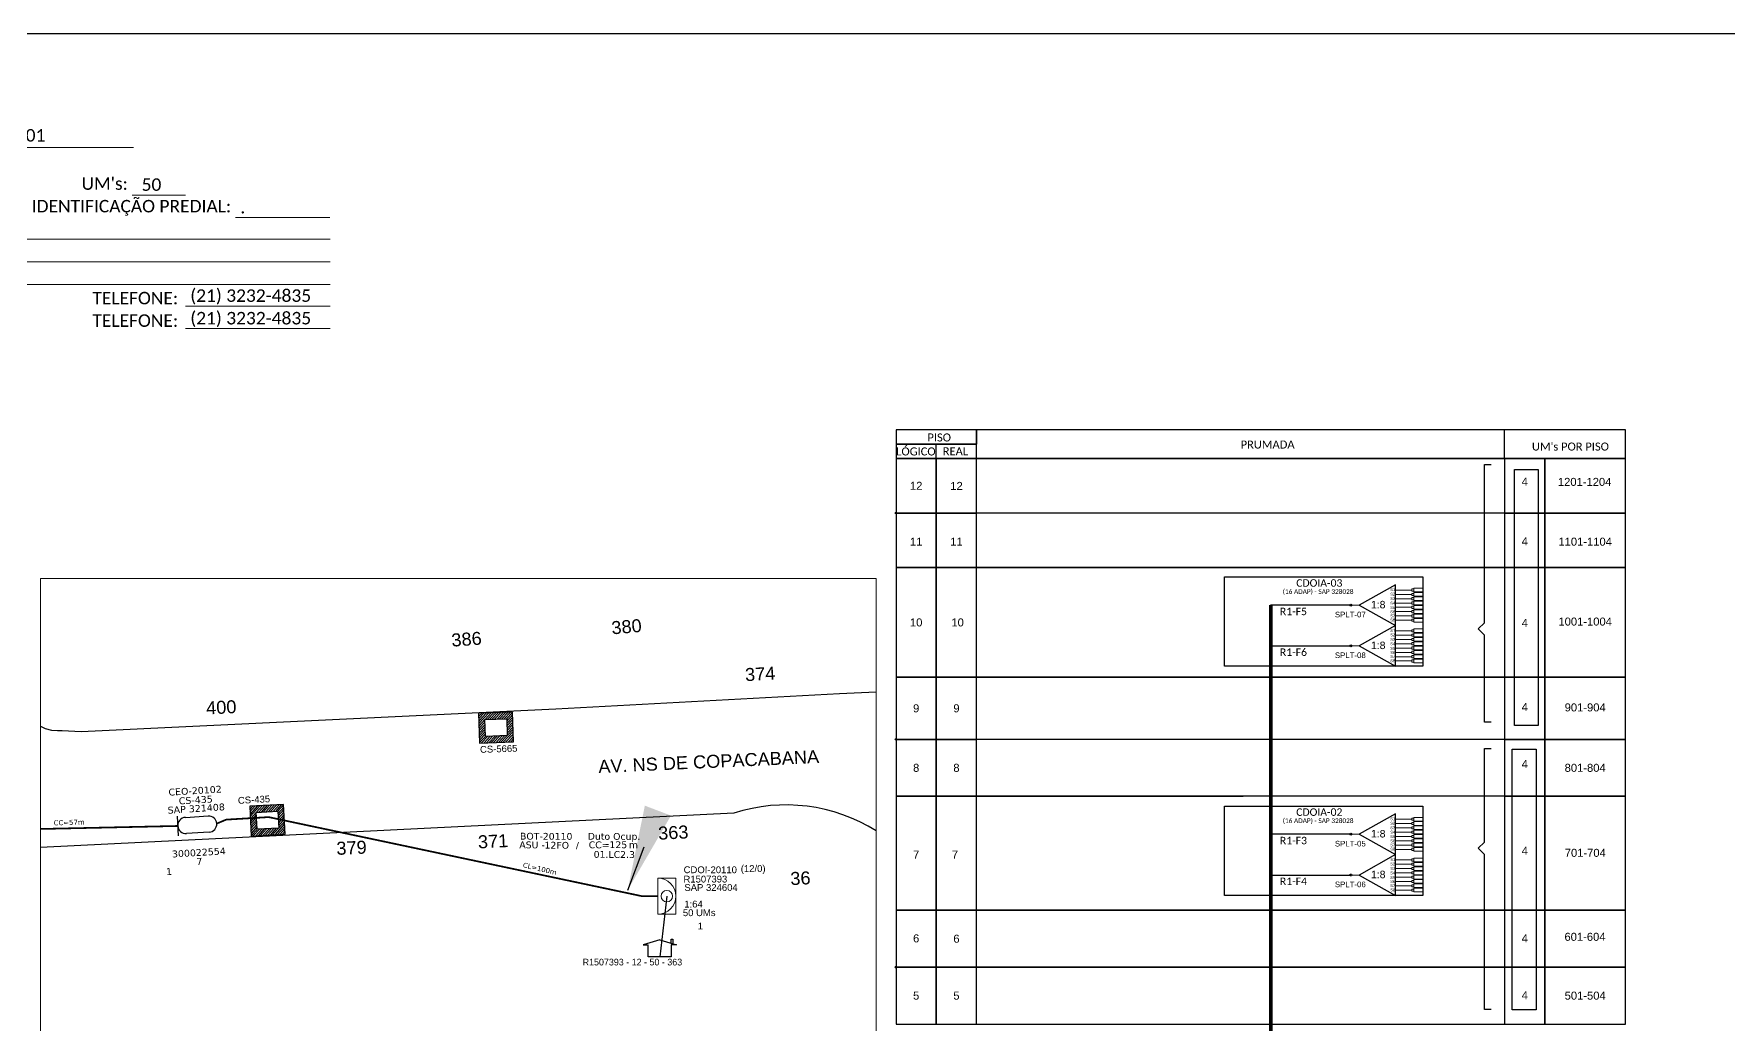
# Model space of a CAD drawing. Header units: metres. Extents: x 654 to 1849, y 200 to 807.
# Drawn here: x 951.8 to 1450.4, y 515.4 to 806.9 of the extents above; entities that cross this region are included whole.
import ezdxf
from ezdxf.enums import TextEntityAlignment as Align

# ---------------------------------------------------------------- set-up
doc = ezdxf.new("R2010")
doc.units = ezdxf.units.M
doc.header["$LTSCALE"] = 0.001
doc.header["$PDMODE"] = 33
doc.header["$PDSIZE"] = 0.5
for name, color, linetype in [('10.1-Caixas Subterrâneas', 5, 'Continuous'), ('20.4-CEOS', 1, 'Continuous'), ('20.5-CABO AÉREO', 1, 'Continuous'), ('20.5-CEO', 1, 'Continuous'), ('CAP a instalar', 1, 'FENCELINE1'), ('DROP DE CLIENTE', 140, 'Continuous'), ('label_cabos', 7, 'Continuous'), ('MUB', 252, 'Continuous'), ('surveys', 7, 'Continuous'), ('surveys legendas', 7, 'Continuous')]:
    doc.layers.add(name, color=color, linetype=linetype)
doc.layers.add("20.0-LEGENDA DOS CDO'S", color=1, linetype='Continuous', lineweight=0)
doc.layers.add('20.1-CDO_INTERIOR', color=1, linetype='Continuous', lineweight=0)
doc.layers.add('Comprimeto de lance', color=7, linetype='Continuous', true_color=0xf7f7f7)
doc.styles.add('ARIAL', font='arial.ttf')
doc.styles.add('DIGICADE', font='arial.ttf')
doc.styles.add('siredit', font='verdana.ttf')
doc.styles.add('WMF-Calibri0', font='calibri.ttf')
doc.styles.add('WMF-Calibri1', font='calibrib.ttf')
doc.linetypes.add('FENCELINE1', pattern='A,0.25,-0.1,[133,ltypeshp.shx,S=0.1,R=0,X=-0.1,Y=0],-0.1,1', length=1.45)
doc.dimstyles.new('CC', dxfattribs={"dimtxt": 0.8, "dimasz": 2, "dimexe": 0.18, "dimexo": 0.0625, "dimgap": 0.09, "dimtad": 0, "dimdec": 0, "dimrnd": 1, "dimzin": 0, "dimdsep": 46, "dimtxsty": 'siredit', "dimblk": 'NONE', "dimcen": 0, "dimse1": 1, "dimse2": 1, "dimsd1": 1, "dimsd2": 1, "dimclrt": 7, "dimadec": 0, "dimazin": 0, "dimtfac": 1, "dimtdec": 0, "dimtofl": 0, "dimtmove": 0, "dimatfit": 3, "dimfxl": 1, "dimtfill": 1, "dimtolj": 1, "dimtzin": 0, "dimarcsym": 0})

# ---------------------------------------------------------------- blocks, each defined once
blk = doc.blocks.new('SURVEY_SURVEY')
for p, q in [((0.0000169, 0.0000264), (0.0000195, 0.0000264)), ((0.0000169, 0.0000205), (0.0000169, 0.0000264)), ((0.0000195, 0.0000264), (0.0000195, 0.0000198)), ((0, 0.0000254), (-0.0000251, 0.000018)), ((-0.0000251, 0.000018), (-0.0000173, 0.000018)), ((-0.0000172, 0), (-0.0000172, 0.0000179)), ((0.0000172, 0), (-0.0000172, 0)), ((0, 0.0000254), (0.0000251, 0.000018)), ((0.0000251, 0.000018), (0.0000172, 0.000018)), ((0.0000172, 0.000018), (0.0000172, 0))]:
    blk.add_line(p, q)
blk = doc.blocks.new('_None')
blk = doc.blocks.new('Inst CB DT OCUP CFOA-SM-ASU-120-S-12')
at = {"layer": 'label_cabos', "color": 0, "style": 'siredit'}
for tag, flags, p in [('ID_ATIVIDADE', 3, (1.31, 2.67)), ('FATOR', 1, (11.56, 2.55))]:
    blk.add_attdef(tag, text='', height=1, rotation=359.69, dxfattribs=dict(at, flags=flags)).set_placement(p, align=Align.MIDDLE_CENTER)
for tag, p in [('TIPO_CABO', (1.26, 0)), ('DESTINO_CABO', (3.13, 1.26)), ('CABO', (4.69, -0.05)), ('/', (7.71, -0.05)), ('LANCE', (10.91, 0)), ('TIPO_CABO', (13.11, 1.24)), ('UND', (15.96, 0)), ('FID', (13.15, -1.41))]:
    blk.add_attdef(tag, text='', height=1, rotation=359.69, dxfattribs=at).set_placement(p, align=Align.MIDDLE_CENTER)
blk.add_attdef('QTDE', (12.43, -0.47), '', height=1, rotation=359.69, dxfattribs=at)
blk = doc.blocks.new('*X130')
at = {"color": 0, "linetype": 'Continuous'}
for p, q in [((-1.25, 0.34099), (-0.49099, 1.1)), ((-1.25, 0.517767), (-0.667767, 1.1)), ((-1.25, 0.694544), (-0.844544, 1.1)), ((-1.25, 0.87132), (-1.02132, 1.1)), ((-1.25, 1.048097), (-1.198097, 1.1)), ((-1.25, 0.164214), (-0.8035, 0.610714)), ((-1.25, -0.012563), (-0.8035, 0.433937)), ((-1.25, -0.18934), (-0.8035, 0.25716)), ((-1.25, -0.366117), (-0.8035, 0.080383)), ((-0.789214, 0.625), (-0.314214, 1.1)), ((-0.612437, 0.625), (-0.137437, 1.1)), ((-0.43566, 0.625), (0.03934, 1.1)), ((-0.258883, 0.625), (0.216117, 1.1)), ((-0.082107, 0.625), (0.392893, 1.1)), ((0.09467, 0.625), (0.56967, 1.1)), ((0.271447, 0.625), (0.746447, 1.1)), ((0.448223, 0.625), (0.923223, 1.1)), ((0.625, 0.625), (1.1, 1.1)), ((0.801777, 0.625), (1.25, 1.073223)), ((0.8035, 0.449947), (1.25, 0.896447)), ((0.8035, 0.27317), (1.25, 0.71967)), ((0.8035, 0.096393), (1.25, 0.542893)), ((0.8035, -0.080383), (1.25, 0.366117)), ((0.8035, -0.25716), (1.25, 0.18934)), ((0.8035, -0.433937), (1.25, 0.012563)), ((-1.25, -0.542893), (-0.8035, -0.096393)), ((-1.25, -0.71967), (-0.8035, -0.27317)), ((-1.25, -0.896447), (-0.8035, -0.449947)), ((-1.25, -1.073223), (-0.801777, -0.625)), ((-1.1, -1.1), (-0.625, -0.625)), ((-0.923223, -1.1), (-0.448223, -0.625)), ((-0.746447, -1.1), (-0.271447, -0.625)), ((-0.56967, -1.1), (-0.09467, -0.625)), ((-0.392893, -1.1), (0.082107, -0.625)), ((-0.216117, -1.1), (0.258883, -0.625)), ((-0.03934, -1.1), (0.43566, -0.625)), ((0.137437, -1.1), (0.612437, -0.625)), ((0.314214, -1.1), (0.789214, -0.625)), ((0.49099, -1.1), (1.25, -0.34099)), ((0.667767, -1.1), (1.25, -0.517767)), ((0.8035, -0.610714), (1.25, -0.164214)), ((0.844544, -1.1), (1.25, -0.694544)), ((1.02132, -1.1), (1.25, -0.87132)), ((1.198097, -1.1), (1.25, -1.048097))]:
    blk.add_line(p, q, dxfattribs=at)
blk = doc.blocks.new('MANHOLE_MQ')
at = {"color": 0, "linetype": 'Continuous'}
for p, q in [((0.00000623, 0.00000569), (-0.00000627, 0.00000569)), ((-0.00000627, 0.00000569), (-0.00000627, -0.00000531)), ((-0.00000404, 0.00000331), (0.00000399, 0.00000331)), ((-0.00000404, -0.00000294), (-0.00000404, 0.00000331)), ((0.00000399, 0.00000331), (0.00000399, -0.00000294)), ((0.00000623, -0.00000531), (0.00000623, 0.00000569)), ((-0.00000627, -0.00000531), (0.00000623, -0.00000531)), ((0.00000399, -0.00000294), (-0.00000404, -0.00000294)), ((0.00000399, -0.00000294), (0.00000399, -0.00000294))]:
    blk.add_line(p, q, dxfattribs=at)
at = {"color": 0, "linetype": 'Continuous', "xscale": 5e-06, "yscale": 5e-06, "zscale": 1e-05}
blk.add_blockref('*X130', (-0.00000002, 0.00000019), dxfattribs=at)
blk = doc.blocks.new('SPLT_1-8_SC-APC')
at = {"color": 1}
blk.add_lwpolyline([(-7.37, -2.1), (-17.04, -7.55), (-7.37, -13), (-7.37, -2.1)], dxfattribs=at)
at = {"color": 3, "lineweight": 0}
for points in [[(-2.99, -3.51), (-7.37, -3.51)], [(-2.41, -3.02), (-2.41, -4)], [(-2.41, -3.02), (0, -3.02)], [(-2.41, -4), (0, -4)], [(-2.41, -4.17), (-2.41, -5.16)], [(-2.41, -4.17), (0, -4.17)], [(-7.37, -4.66), (-2.99, -4.66)], [(-7.37, -5.82), (-2.99, -5.82)], [(-7.37, -6.97), (-2.99, -6.97)], [(-7.37, -8.12), (-2.99, -8.12)], [(-2.41, -5.16), (0, -5.16)], [(-2.41, -5.32), (-2.41, -6.31)], [(-2.41, -5.32), (0, -5.32)], [(-2.41, -6.31), (0, -6.31)], [(-2.41, -6.48), (-2.41, -7.46)], [(-2.41, -6.48), (0, -6.48)], [(-2.41, -7.46), (0, -7.46)], [(-2.41, -7.63), (-2.41, -8.62)], [(-2.41, -7.63), (0, -7.63)], [(-2.41, -8.62), (0, -8.62)], [(-2.41, -8.78), (-2.41, -9.77)], [(-2.41, -8.78), (0, -8.78)], [(-7.37, -9.28), (-2.99, -9.28)], [(-7.37, -10.43), (-2.99, -10.43)], [(-7.37, -11.58), (-2.99, -11.58)], [(-2.41, -9.77), (0, -9.77)], [(-2.41, -9.94), (-2.41, -10.92)], [(-2.41, -9.94), (0, -9.94)], [(-2.41, -10.92), (0, -10.92)], [(-2.41, -11.09), (-2.41, -12.08)], [(-2.41, -11.09), (0, -11.09)], [(-2.41, -12.08), (0, -12.08)]]:
    blk.add_lwpolyline(points, dxfattribs=at)
for points in [[(-2.99, -3.22), (-2.41, -3.22), (-2.41, -3.8), (-2.99, -3.8)], [(-2.99, -4.38), (-2.41, -4.38), (-2.41, -4.95), (-2.99, -4.95)], [(-2.99, -5.53), (-2.41, -5.53), (-2.41, -6.1), (-2.99, -6.1)], [(-2.99, -6.68), (-2.41, -6.68), (-2.41, -7.26), (-2.99, -7.26)], [(-2.99, -7.84), (-2.41, -7.84), (-2.41, -8.41), (-2.99, -8.41)], [(-2.99, -8.99), (-2.41, -8.99), (-2.41, -9.56), (-2.99, -9.56)], [(-2.99, -10.14), (-2.41, -10.14), (-2.41, -10.72), (-2.99, -10.72)], [(-2.99, -11.3), (-2.41, -11.3), (-2.41, -11.87), (-2.99, -11.87)]]:
    blk.add_lwpolyline(points, close=True, dxfattribs=at)
at = {"color": 1, "lineweight": 0}
blk.add_lwpolyline([(-17.04, -7.55), (-19.26, -7.55)], dxfattribs=at)
at = {"color": 1, "style": 'ARIAL'}
for s, height, p in [('S1', 0.75, (-8.74, -3.78)), ('S2', 0.75, (-8.74, -4.97)), ('1:8', 2, (-13.91, -8.4)), ('S3', 0.75, (-8.74, -6.18)), ('S4', 0.75, (-8.74, -7.36)), ('S5', 0.75, (-8.74, -8.57)), ('S6', 0.75, (-8.74, -9.69)), ('S7', 0.75, (-8.74, -10.78)), ('S8', 0.75, (-8.74, -11.9))]:
    blk.add_text(s, height=height, dxfattribs=at).set_placement(p)
blk = doc.blocks.new('OI')
h = blk.add_hatch(color=40)
edge = h.paths.add_edge_path()
edge.add_spline(control_points=[(4.35, -0.67), (3.92, -0.99), (3.26, -1.5), (2.81, -2.59), (2.9, -3.5), (3.06, -4.27), (3.31, -4.85), (3.37, -5.39), (3.4, -5.88), (3.2, -6.4), (2.54, -6.61), (1.65, -6.63), (0.55, -6.67), (-0.56, -6.42), (-1.61, -6.14), (-2.77, -5.61), (-3.92, -4.77), (-4.89, -3.7), (-5.34, -2.65), (-5.6, -1.94), (-5.85, -0.96), (-5.71, 0.47), (-5.1, 2.02), (-4.14, 3.02), (-3.3, 3.61), (-2.37, 4.16), (-1.36, 4.44), (-0.56, 4.7), (0.79, 4.85), (2.24, 4.97), (3.79, 4.57), (4.67, 4.21), (5.44, 3.65), (5.76, 2.99), (6.03, 2.21), (6.01, 1.46), (5.72, 0.64), (5.31, 0.08), (4.88, -0.38), (4.51, -0.55), (4.35, -0.67)], knot_values=[0, 0, 0, 0, 1.60434, 2.417191, 3.427595, 4.282808, 4.776746, 5.304182, 5.888771, 6.258406, 6.858137, 7.79129, 8.986195, 10.124242, 11.187857, 12.242908, 13.953784, 15.414161, 16.515391, 17.349188, 17.675853, 19.552021, 21.515531, 22.568638, 23.63245, 24.621084, 25.782718, 26.745347, 27.142653, 29.870543, 31.004649, 31.921532, 32.709589, 33.801391, 34.042471, 35.192333, 35.971461, 36.628871, 37.254359, 37.836911, 37.836911, 37.836911, 37.836911], degree=3, periodic=0)
h.paths.add_polyline_path([(1.13, -0.87, -1), (-0.04, -0.87, -1)], flags=16)
edge = h.paths.add_edge_path(flags=16)
edge.add_ellipse((0.56, -3.59), major_axis=(-0.02, 1.71), ratio=0.361305, start_angle=0, end_angle=360)
h.paths.add_polyline_path([(-0.36, -3.62, -1), (-3.8, -3.62, -1)], flags=16)
edge = h.paths.add_edge_path(flags=0)
edge.add_ellipse((-2.08, -3.62), major_axis=(0, 0.885), ratio=0.758294, start_angle=0, end_angle=360)
at = {"color": 40}
for centre, radius in [((-2.08, -3.62), 1.72), ((0.54, -0.87), 0.587)]:
    blk.add_circle(centre, radius, dxfattribs=at)
blk.add_ellipse((0.56, -3.59), major_axis=(-0.02, 1.71), ratio=0.361305, dxfattribs=at)
blk.add_ellipse((-2.08, -3.62), major_axis=(0, 0.885), ratio=0.758294, start_param=-3.141592653589792, end_param=3.141592653589792, dxfattribs=at)
at = {"color": 40, "start_tangent": (-0.800898, -0.598801), "end_tangent": (-0.800898, -0.598801)}
blk.add_spline([(4.35, -0.67), (3.2, -1.78), (2.9, -2.54), (2.92, -3.55), (3.12, -4.38), (3.28, -4.85), (3.37, -5.37), (3.35, -5.95), (3.2, -6.29), (2.66, -6.55), (1.73, -6.63), (0.54, -6.62), (-0.58, -6.41), (-1.6, -6.11), (-2.56, -5.67), (-3.95, -4.67), (-4.89, -3.56), (-5.37, -2.56), (-5.64, -1.78), (-5.72, -1.46), (-5.63, 0.42), (-4.84, 2.22), (-4.13, 2.99), (-3.27, 3.62), (-2.4, 4.09), (-1.3, 4.47), (-0.37, 4.72), (0.02, 4.77), (2.75, 4.8), (3.85, 4.53), (4.69, 4.16), (5.31, 3.68), (5.85, 2.73), (5.93, 2.5), (5.94, 1.35), (5.67, 0.62), (5.29, 0.08), (4.84, -0.36), (4.35, -0.67)], degree=3, dxfattribs=at)
blk = doc.blocks.new('CARIMBO')
at = {"color": 7, "lineweight": 0}
for points in [[(35.66, -16.79), (111.64, -16.79)], [(134.48, -16.3), (159.61, -16.3)], [(35.15, -20.06), (41.7, -20.06)], [(119.43, -20.02), (128.92, -20.02)], [(37.81, -23.14), (51.75, -23.14)], [(129.48, -23.14), (141.1, -23.14)], [(159.42, -23.14), (167.09, -23.14)], [(56.38, -26.37), (111.64, -26.37)], [(137.07, -26.37), (144.01, -26.37)], [(174.24, -26.37), (187.8, -26.37)], [(52.97, -29.48), (111.64, -29.48)], [(126.6, -29.48), (187.83, -29.48)], [(40.13, -32.55), (54.07, -32.55)], [(122.56, -32.72), (187.83, -32.72)], [(54.67, -35.52), (68.61, -35.52)], [(126.84, -35.96), (187.83, -35.96)], [(56.38, -39.07), (111.64, -39.07)], [(127.45, -39.07), (142.25, -39.07)], [(167.06, -39.07), (187.83, -39.07)], [(58.87, -42.31), (111.64, -42.31)], [(127.45, -42.31), (142.25, -42.31)], [(167.06, -42.31), (187.83, -42.31)]]:
    blk.add_lwpolyline(points, dxfattribs=at)
at = {"color": 7, "xscale": 1.213923925163967, "yscale": 1.213923925163967, "zscale": 1.213923925163967, "rotation": 0.1532896023949059}
blk.add_blockref('OI', (13.86, -20.16), dxfattribs=at)
at = {"color": 7, "lineweight": 0, "style": 'WMF-Calibri0'}
for s, height, p in [('PROJETO:', 1.793, (23.26, -16.04)), ('Caixa de Emenda:', 1.7927, (114.02, -16.04)), ('ESTAÇÃO:', 1.793, (23.26, -19.32)), ('PISO:', 1.793, (114.09, -19.28)), ('Nº DA CDOI:', 1.7927, (23.26, -22.39)), ('CAPACIDADE:', 1.7927, (113.91, -22.39)), ("UM's:", 1.793, (152.15, -22.39)), ('ENDEREÇO DA EDIFICAÇÃO :', 1.7927, (23.26, -25.63)), ('NÚMERO DE PORTA:', 1.7927, (113.91, -25.63)), ('IDENTIFICAÇÃO PREDIAL:', 1.7927, (144.99, -25.63)), ('NOME DO CONDOMÍNIO:', 1.7927, (23.26, -28.74)), ('CONTATO:', 1.793, (113.91, -28.74)), ('ID DO SURVEY:', 1.7927, (23.26, -31.97)), ('EMAIL:', 1.793, (113.91, -31.97)), ('ATENUAÇÃO TEÓRICA (dB):', 1.7927, (23.26, -35.09)), ('TELEFONE:', 1.793, (114.09, -35.09)), ('RESPONSÁVEL PELO SURVEY:', 1.7927, (23.02, -38.32)), ('EMPRESA:', 1.793, (114.09, -38.32)), ('TELEFONE:', 1.793, (153.7, -38.83)), ('RESPONSÁVEL PELO PROJETO:', 1.7927, (23.26, -41.44)), ('EMPRESA:', 1.793, (114.09, -41.56)), ('TELEFONE:', 1.793, (153.7, -42.06))]:
    blk.add_text(s, height=height, dxfattribs=at).set_placement(p)
at = {"color": 7, "lineweight": 0, "flags": 8}
for tag, p, style in [('PROJ', (36.46, -16.13), 'WMF-Calibri1'), ('CEOS-XX', (135.87, -15.46), 'WMF-Calibri0'), ('EST', (35.94, -19.41), 'WMF-Calibri1'), ('PISO_PTR', (120.78, -19.42), 'WMF-Calibri0'), ('CAPAC.', (130.66, -22.52), 'WMF-Calibri0'), ("UC'S", (160.78, -22.54), 'WMF-Calibri0'), ('LOGRADOURO', (56.65, -25.91), 'WMF-Calibri0'), ('N°', (138.85, -25.77), 'WMF-Calibri0'), ('N°PREDIO', (174.94, -25.77), 'WMF-Calibri0'), ('NOME_DO_COND.', (53.23, -29.02), 'WMF-Calibri0'), ('NOME_DO_CONTATO', (127.3, -28.89), 'WMF-Calibri0'), ('_ID_', (40.39, -31.94), 'WMF-Calibri0'), ('EMAIL', (123.26, -32.12), 'WMF-Calibri0'), ('O_POTEN', (56.06, -34.68), 'WMF-Calibri0'), ('TELEFONE', (127.55, -35.36), 'WMF-Calibri0'), ('RES_SURVEY', (57.78, -38.23), 'WMF-Calibri0'), ('EMP_RESP_SURVEY', (128.16, -38.47), 'WMF-Calibri0'), ('CONT_RESP_SURVEY', (167.76, -38.47), 'WMF-Calibri0'), ('RES_PROJ', (60.27, -41.47), 'WMF-Calibri0'), ('EMP_RESP_PROJ', (128.16, -41.71), 'WMF-Calibri0'), ('CONT_RESP_PROJ', (167.76, -41.71), 'WMF-Calibri0')]:
    blk.add_attdef(tag, p, '', height=1.79, dxfattribs=dict(at, style=style))
at = {"color": 7, "lineweight": 0, "style": 'WMF-Calibri1', "flags": 8}
blk.add_attdef("N° CDO'S", text='', height=1.79, dxfattribs=at).set_placement((44.78, -22.68), align=Align.CENTER)

msp = doc.modelspace()

# ---------------------------------------------------------------- hatches: boundary and pattern name
h = msp.add_hatch(color=3)
h.dxf.hatch_style = 1
edge = h.paths.add_edge_path()
edge.add_arc((1339.41, 638.77), 0.282, 0, 360)
h = msp.add_hatch(color=3)
h.dxf.hatch_style = 1
edge = h.paths.add_edge_path()
edge.add_arc((1339.41, 626.78), 0.282, 0, 360)
h = msp.add_hatch(color=3)
h.dxf.hatch_style = 1
edge = h.paths.add_edge_path()
edge.add_arc((1339.41, 571.33), 0.282, 0, 360)
h = msp.add_hatch(color=3)
h.dxf.hatch_style = 1
edge = h.paths.add_edge_path()
edge.add_arc((1339.41, 559.34), 0.282, 0, 360)

# ---------------------------------------------------------------- linework, layer by layer
for p, q in [((1229.24, 690.35), (1229.24, 686.14)), ((1420.17, 690.35), (1229.24, 690.35)), ((1384.62, 681.92), (1384.62, 690.35)), ((1420.17, 681.92), (1420.17, 690.35)), ((1217.39, 681.92), (1217.39, 686.14)), ((1229.24, 681.92), (1420.17, 681.92)), ((1387.49, 603.37), (1387.49, 678.67)), ((1387.49, 678.67), (1394.49, 678.67)), ((1394.49, 678.67), (1394.49, 603.37)), ((1394.49, 603.37), (1387.49, 603.37)), ((1386.86, 519.61), (1386.86, 596.37)), ((1386.86, 596.37), (1393.86, 596.37)), ((1393.86, 596.37), (1393.86, 519.61)), ((1393.86, 519.61), (1386.86, 519.61))]:
    msp.add_line(p, q)
msp.add_lwpolyline([(653.87, 200), (1492.51, 200), (1492.51, 806.94), (653.87, 806.94)], close=True)
at = {"color": 3}
for points in [[(1380.68, 604.32), (1378.7, 604.32), (1378.69, 629.96), (1376.81, 631.77), (1378.69, 633.57), (1378.69, 680.18), (1380.67, 680.18)], [(1380.68, 519.76), (1378.7, 519.76), (1378.69, 565.4), (1376.81, 567.2), (1378.69, 569.01), (1378.69, 596.62), (1380.67, 596.62)]]:
    msp.add_lwpolyline(points, dxfattribs=at)
at = {"lineweight": 0}
msp.add_lwpolyline([(953.73, 646.62), (1199.73, 646.62), (1199.73, 508.62), (953.73, 508.62)], close=True, dxfattribs=at)
at = {"color": 1}
for points in [[(1302.15, 647.07), (1360.59, 647.07), (1360.59, 620.79), (1302.15, 620.79)], [(1302.15, 579.63), (1360.59, 579.63), (1360.59, 553.35), (1302.15, 553.35)]]:
    msp.add_lwpolyline(points, close=True, dxfattribs=at)
at = {"color": 5, "const_width": 1.1}
msp.add_lwpolyline([(1336.74, 439.19), (1336.74, 446.36), (1315.81, 446.36), (1315.81, 638.77)], dxfattribs=at)
at = {"color": 5}
for points in [[(1339.41, 638.77), (1315.68, 638.77)], [(1315.66, 626.78), (1339.12, 626.78)], [(1339.41, 571.33), (1315.68, 571.33)], [(1315.66, 559.34), (1339.12, 559.34)]]:
    msp.add_lwpolyline(points, dxfattribs=at)
at = {"color": 3}
for centre in [(1339.41, 638.77), (1339.41, 626.78), (1339.41, 571.33), (1339.41, 559.34)]:
    msp.add_circle(centre, 0.282, dxfattribs=at)
for p in [(1205.54, 665.89), (1205.54, 599.27), (1205.54, 532.21)]:
    msp.add_point(p)
at = {"layer": '20.1-CDO_INTERIOR', "color": 1, "lineweight": 18}
msp.add_lwpolyline([(1140.73, 547.81), (1140.72, 558.43), (1135.41, 558.43), (1135.41, 547.8)], close=True, dxfattribs=at)
msp.add_circle((1138.07, 553.12), 1.7, dxfattribs=at)
msp.add_arc((1135.41, 553.12), 5.31, 270.0276, 90.0276, dxfattribs=at)
at = {"layer": '20.5-CABO AÉREO', "color": 0}
for p, q in [((1205.54, 690.35), (1205.54, 686.14)), ((1229.24, 690.35), (1205.54, 690.35)), ((1229.24, 686.14), (1229.24, 690.35)), ((1205.54, 686.14), (1229.24, 686.14)), ((1205.54, 686.14), (1205.54, 681.92)), ((1229.24, 686.14), (1205.54, 686.14)), ((1229.24, 681.92), (1229.24, 686.14)), ((1205.54, 681.92), (1229.24, 681.92)), ((1205.54, 681.92), (1205.54, 665.89)), ((1217.39, 681.92), (1205.54, 681.92)), ((1217.39, 681.92), (1217.39, 665.89)), ((1229.24, 681.92), (1217.39, 681.92)), ((1217.39, 665.89), (1217.39, 681.92)), ((1229.24, 681.92), (1384.62, 681.92)), ((1229.24, 649.86), (1229.24, 681.92)), ((1229.24, 665.89), (1229.24, 681.92)), ((1229.24, 681.92), (1420.17, 681.92)), ((1420.17, 681.92), (1229.24, 681.92)), ((1384.62, 681.92), (1384.62, 649.86)), ((1384.62, 681.92), (1384.62, 665.89)), ((1396.47, 681.92), (1384.62, 681.92)), ((1396.47, 665.89), (1396.47, 681.92)), ((1396.47, 681.92), (1396.47, 665.89)), ((1420.17, 681.92), (1396.47, 681.92)), ((1420.17, 665.89), (1420.17, 681.92)), ((1205.54, 665.89), (1205.54, 649.86)), ((1217.39, 665.89), (1205.54, 665.89)), ((1205.54, 665.89), (1217.39, 665.89)), ((1217.39, 665.89), (1217.39, 649.86)), ((1229.24, 665.89), (1217.39, 665.89)), ((1217.39, 649.86), (1217.39, 665.89)), ((1217.39, 665.89), (1229.24, 665.89)), ((1229.24, 649.86), (1229.24, 665.89)), ((1420.17, 665.89), (1229.24, 665.89)), ((1384.62, 665.89), (1384.62, 649.86)), ((1396.47, 665.89), (1384.62, 665.89)), ((1384.62, 665.89), (1396.47, 665.89)), ((1396.47, 649.86), (1396.47, 665.89)), ((1396.47, 665.89), (1396.47, 649.86)), ((1420.17, 665.89), (1396.47, 665.89)), ((1396.47, 665.89), (1420.17, 665.89)), ((1420.17, 649.86), (1420.17, 665.89)), ((1205.54, 649.86), (1217.39, 649.86)), ((1205.54, 649.86), (1205.54, 617.56)), ((1217.39, 649.86), (1205.54, 649.86)), ((1217.39, 649.86), (1229.24, 649.86)), ((1217.39, 649.86), (1217.39, 617.56)), ((1229.24, 649.86), (1217.39, 649.86)), ((1217.39, 617.56), (1217.39, 649.86)), ((1229.24, 617.56), (1229.24, 649.86)), ((1420.17, 649.86), (1229.24, 649.86)), ((1229.24, 649.86), (1420.17, 649.86)), ((1229.24, 582.5), (1229.24, 649.86)), ((1396.47, 649.86), (1384.62, 649.86)), ((1384.62, 649.86), (1396.47, 649.86)), ((1384.62, 649.86), (1384.62, 617.56)), ((1396.47, 649.86), (1384.62, 649.86)), ((1384.62, 649.86), (1384.62, 582.5)), ((1396.47, 649.86), (1420.17, 649.86)), ((1396.47, 617.56), (1396.47, 649.86)), ((1396.47, 649.86), (1396.47, 617.56)), ((1420.17, 649.86), (1396.47, 649.86)), ((1420.17, 617.56), (1420.17, 649.86)), ((1205.54, 617.56), (1217.39, 617.56)), ((1205.54, 617.56), (1205.54, 599.27)), ((1217.39, 617.56), (1205.54, 617.56)), ((1217.39, 617.56), (1229.24, 617.56)), ((1217.39, 617.56), (1217.39, 599.27)), ((1229.24, 617.56), (1217.39, 617.56)), ((1217.39, 599.27), (1217.39, 617.56)), ((1229.24, 599.27), (1229.24, 617.56)), ((1420.17, 617.56), (1229.24, 617.56)), ((1229.24, 617.56), (1420.17, 617.56)), ((1384.62, 617.56), (1396.47, 617.56)), ((1384.62, 617.56), (1384.62, 599.27)), ((1396.47, 617.56), (1384.62, 617.56)), ((1396.47, 617.56), (1420.17, 617.56)), ((1396.47, 599.27), (1396.47, 617.56)), ((1396.47, 617.56), (1396.47, 599.27)), ((1420.17, 617.56), (1396.47, 617.56)), ((1420.17, 599.27), (1420.17, 617.56)), ((1205.54, 599.27), (1205.54, 582.5)), ((1217.39, 599.27), (1205.54, 599.27)), ((1205.54, 599.27), (1217.39, 599.27)), ((1217.39, 599.27), (1217.39, 582.5)), ((1229.24, 599.27), (1217.39, 599.27)), ((1217.39, 582.5), (1217.39, 599.27)), ((1217.39, 599.27), (1229.24, 599.27)), ((1229.24, 582.5), (1229.24, 599.27)), ((1420.17, 599.27), (1229.24, 599.27)), ((1384.62, 599.27), (1384.62, 582.5)), ((1396.47, 599.27), (1384.62, 599.27)), ((1384.62, 599.27), (1396.47, 599.27)), ((1396.47, 582.5), (1396.47, 599.27)), ((1396.47, 599.27), (1396.47, 582.5)), ((1420.17, 599.27), (1396.47, 599.27)), ((1396.47, 599.27), (1420.17, 599.27)), ((1420.17, 582.5), (1420.17, 599.27)), ((1205.54, 582.5), (1217.39, 582.5)), ((1205.54, 582.5), (1205.54, 548.97)), ((1217.39, 582.5), (1205.54, 582.5)), ((1217.39, 582.5), (1229.24, 582.5)), ((1217.39, 582.5), (1217.39, 548.97)), ((1229.24, 582.5), (1217.39, 582.5)), ((1217.39, 548.97), (1217.39, 582.5)), ((1229.24, 548.97), (1229.24, 582.5)), ((1229.24, 582.5), (1307.71, 582.5)), ((1229.24, 532.21), (1229.24, 582.5)), ((1420.17, 582.5), (1229.24, 582.5)), ((1384.62, 582.5), (1396.47, 582.5)), ((1384.62, 582.5), (1384.62, 548.97)), ((1396.47, 582.5), (1384.62, 582.5)), ((1384.62, 582.5), (1384.62, 532.21)), ((1396.47, 582.5), (1420.17, 582.5)), ((1396.47, 548.97), (1396.47, 582.5)), ((1396.47, 582.5), (1396.47, 548.97)), ((1420.17, 582.5), (1396.47, 582.5)), ((1420.17, 548.97), (1420.17, 582.5)), ((1205.54, 548.97), (1217.39, 548.97)), ((1205.54, 548.97), (1205.54, 532.21)), ((1217.39, 548.97), (1205.54, 548.97)), ((1217.39, 548.97), (1229.24, 548.97)), ((1217.39, 548.97), (1217.39, 532.21)), ((1229.24, 548.97), (1217.39, 548.97)), ((1217.39, 532.21), (1217.39, 548.97)), ((1420.17, 548.97), (1229.24, 548.97)), ((1229.24, 548.97), (1420.17, 548.97)), ((1229.24, 532.21), (1229.24, 548.97)), ((1384.62, 548.97), (1396.47, 548.97)), ((1384.62, 548.97), (1384.62, 532.21)), ((1396.47, 548.97), (1384.62, 548.97)), ((1396.47, 548.97), (1420.17, 548.97)), ((1396.47, 532.21), (1396.47, 548.97)), ((1396.47, 548.97), (1396.47, 532.21)), ((1420.17, 548.97), (1396.47, 548.97)), ((1420.17, 532.21), (1420.17, 548.97)), ((1205.54, 532.21), (1205.54, 515.44)), ((1217.39, 532.21), (1205.54, 532.21)), ((1205.54, 532.21), (1217.39, 532.21)), ((1217.39, 532.21), (1217.39, 515.44)), ((1229.24, 532.21), (1217.39, 532.21)), ((1217.39, 515.44), (1217.39, 532.21)), ((1217.39, 532.21), (1229.24, 532.21)), ((1420.17, 532.21), (1229.24, 532.21)), ((1229.24, 532.21), (1420.17, 532.21)), ((1229.24, 515.44), (1229.24, 532.21)), ((1229.24, 515.44), (1229.24, 532.21)), ((1384.62, 532.21), (1384.62, 515.44)), ((1396.47, 532.21), (1384.62, 532.21)), ((1384.62, 532.21), (1396.47, 532.21)), ((1384.62, 532.21), (1384.62, 515.44)), ((1396.47, 515.44), (1396.47, 532.21)), ((1396.47, 532.21), (1396.47, 515.44)), ((1420.17, 532.21), (1396.47, 532.21)), ((1396.47, 532.21), (1420.17, 532.21)), ((1420.17, 515.44), (1420.17, 532.21)), ((1205.54, 515.44), (1217.39, 515.44)), ((1217.39, 515.44), (1229.24, 515.44)), ((1229.24, 515.44), (1420.17, 515.44)), ((1384.62, 515.44), (1396.47, 515.44)), ((1396.47, 515.44), (1420.17, 515.44))]:
    msp.add_line(p, q, dxfattribs=at)
at = {"layer": '20.5-CEO', "color": 5}
for p, q in [((996.4, 576.3), (1003.1, 576.71)), ((1003.39, 571.94), (996.69, 571.53))]:
    msp.add_line(p, q, dxfattribs=at)
msp.add_lwpolyline([(993.98, 576.65), (994.33, 570.89)], dxfattribs=at)
for centre, start, end in [((996.55, 573.92), 93.4853, 273.4853), ((1003.25, 574.32), 273.4853, 93.4853)]:
    msp.add_arc(centre, 2.39, start, end, dxfattribs=at)
at = {"layer": 'CAP a instalar', "color": 5, "linetype": 'FENCELINE1', "ltscale": 5, "const_width": 0.508}
msp.add_lwpolyline([(953.73, 572.89), (994.16, 573.77)], dxfattribs=at)
at = {"layer": 'CAP a instalar', "linetype": 'FENCELINE1', "ltscale": 5, "const_width": 0.508}
msp.add_lwpolyline([(1005.64, 574.47), (1008.42, 575.64), (1020.92, 576.38), (1130.71, 553.12), (1135.41, 553.12)], dxfattribs=at)
at = {"layer": 'DROP DE CLIENTE'}
msp.add_lwpolyline([(1138.07, 553.12), (1136.01, 535.26)], dxfattribs=at)
at = {"layer": 'MUB'}
for points in [[(965.7, 601.59), (1105.46, 608.3), (1188.92, 612.76), (1199.73, 613.21)], [(953.73, 603.16), (955.19, 602.48), (957.05, 602.02), (958.79, 601.92), (960.19, 601.87), (965.7, 601.59)], [(1157.84, 577.54), (953.73, 567.4)]]:
    msp.add_lwpolyline(points, dxfattribs=at)
msp.add_lwpolyline([(1199.73, 572.33, 0.222051), (1157.84, 577.54, 1.690223)], format="xyb", dxfattribs=at)

# ---------------------------------------------------------------- block references
ref = msp.add_blockref('CARIMBO', (653.87, 806.94), dxfattribs=dict(xscale=2.05045851638763, yscale=2.05045851638763, zscale=2.05045851638763))
ref.add_attrib('PROJ', 'A1-79979-2022-FTTH-BOT-RJ', (728.63, 773.85), dxfattribs={"color": 7, "lineweight": 0, "height": 3.6759, "style": 'WMF-Calibri1'})
ref.add_attrib('EST', 'BOT', (727.57, 767.13), dxfattribs={"color": 7, "lineweight": 0, "height": 3.676, "style": 'WMF-Calibri1'})
ref.add_attrib("N° CDO'S", '20110', dxfattribs={"color": 7, "lineweight": 0, "height": 3.676, "style": 'WMF-Calibri1'}).set_placement((745.69, 760.44), align=Align.CENTER)
ref.add_attrib('LOGRADOURO', 'AVENIDA NOSSA SENHORA DE COPACABANA', (770.02, 753.8), dxfattribs={"color": 7, "lineweight": 0, "height": 3.6759, "style": 'WMF-Calibri0'})
ref.add_attrib('NOME_DO_COND.', '-', (763.03, 747.42), dxfattribs={"color": 7, "lineweight": 0, "height": 3.68, "style": 'WMF-Calibri0'})
ref.add_attrib('_ID_', 'R1507393', (736.7, 741.45), dxfattribs={"color": 7, "lineweight": 0, "height": 3.676, "style": 'WMF-Calibri0'})
ref.add_attrib('O_POTEN', '25,00', (768.83, 735.83), dxfattribs={"color": 7, "lineweight": 0, "height": 3.676, "style": 'WMF-Calibri0'})
ref.add_attrib('RES_SURVEY', 'THIAGO', (772.34, 728.54), dxfattribs={"color": 7, "lineweight": 0, "height": 3.676, "style": 'WMF-Calibri0'})
ref.add_attrib('RES_PROJ', 'GABRIEL OLIVEIRA', (777.45, 721.91), dxfattribs={"color": 7, "lineweight": 0, "height": 3.6759, "style": 'WMF-Calibri0'})
ref.add_attrib('CEOS-XX', 'CEOS-201', (932.47, 775.24), dxfattribs={"color": 7, "lineweight": 0, "height": 3.676, "style": 'WMF-Calibri0'})
ref.add_attrib('CAPAC.', '12', (921.78, 760.77), dxfattribs={"color": 7, "lineweight": 0, "height": 3.676, "style": 'WMF-Calibri0'})
ref.add_attrib("UC'S", '50', (983.53, 760.73), dxfattribs={"color": 7, "lineweight": 0, "height": 3.676, "style": 'WMF-Calibri0'})
ref.add_attrib('PISO_PTR', '0', (901.53, 767.11), dxfattribs={"color": 7, "lineweight": 0, "height": 3.68, "style": 'WMF-Calibri0'})
ref.add_attrib('N°', '363', (938.57, 754.09), dxfattribs={"color": 7, "lineweight": 0, "height": 3.676, "style": 'WMF-Calibri0'})
ref.add_attrib('N°PREDIO', '.', (1012.58, 754.09), dxfattribs={"color": 7, "lineweight": 0, "height": 3.68, "style": 'WMF-Calibri0'})
ref.add_attrib('NOME_DO_CONTATO', '-', (914.89, 747.71), dxfattribs={"color": 7, "lineweight": 0, "height": 3.68, "style": 'WMF-Calibri0'})
ref.add_attrib('EMAIL', '-', (906.61, 741.07), dxfattribs={"color": 7, "lineweight": 0, "height": 3.68, "style": 'WMF-Calibri0'})
ref.add_attrib('TELEFONE', '-', (915.4, 734.43), dxfattribs={"color": 7, "lineweight": 0, "height": 3.68, "style": 'WMF-Calibri0'})
ref.add_attrib('EMP_RESP_SURVEY', 'LOGICTEL', (916.65, 728.05), dxfattribs={"color": 7, "lineweight": 0, "height": 3.676, "style": 'WMF-Calibri0'})
ref.add_attrib('EMP_RESP_PROJ', 'LOGICTEL', (916.65, 721.41), dxfattribs={"color": 7, "lineweight": 0, "height": 3.676, "style": 'WMF-Calibri0'})
ref.add_attrib('CONT_RESP_SURVEY', '(21) 3232-4835', (997.85, 728.05), dxfattribs={"color": 7, "lineweight": 0, "height": 3.6759, "style": 'WMF-Calibri0'})
ref.add_attrib('CONT_RESP_PROJ', '(21) 3232-4835', (997.85, 721.41), dxfattribs={"color": 7, "lineweight": 0, "height": 3.6759, "style": 'WMF-Calibri0'})
at = {"color": 3, "xscale": 1.1, "yscale": 1.1, "zscale": 1.1}
for p in [(1360.59, 647.07), (1360.59, 635.08), (1360.59, 579.63), (1360.59, 567.64)]:
    msp.add_blockref('SPLT_1-8_SC-APC', p, dxfattribs=at)
at = {"layer": '10.1-Caixas Subterrâneas', "color": 30, "zscale": 799468.8857778956}
for p, xscale, yscale, rotation in [((1087.81, 602.9), 799468.8857778958, 799468.8857778957, 181.8852904095679), ((1020.53, 575.6), 799468.8857778957, 799468.8857778956, 183.0746198466066)]:
    msp.add_blockref('MANHOLE_MQ', p, dxfattribs=dict(at, xscale=xscale, yscale=yscale, rotation=rotation))
at = {"layer": 'label_cabos', "color": 0, "lineweight": 0}
ref = msp.add_blockref('Inst CB DT OCUP CFOA-SM-ASU-120-S-12', (1096.33, 568.21), dxfattribs=dict(at, xscale=2, yscale=2, zscale=2))
ref.add_attrib('DESTINO_CABO', 'BOT-20110', dxfattribs={"color": 0, "height": 2, "rotation": 359.69, "style": 'siredit'}).set_placement((1102.59, 570.73), align=Align.MIDDLE_CENTER)
ref.add_attrib('CABO', '12FO', dxfattribs={"color": 0, "height": 2, "rotation": 359.69, "style": 'siredit'}).set_placement((1105.7, 568.1), align=Align.MIDDLE_CENTER)
ref.add_attrib('TIPO_CABO', 'Duto Ocup.', dxfattribs={"color": 0, "height": 2, "rotation": 359.69, "style": 'siredit'}).set_placement((1122.55, 570.7), align=Align.MIDDLE_CENTER)
ref.add_attrib('/', '/', dxfattribs={"color": 0, "height": 2, "rotation": 359.69, "style": 'siredit'}).set_placement((1111.76, 568.1), align=Align.MIDDLE_CENTER)
ref.add_attrib('TIPO_CABO', 'ASU - ', dxfattribs={"color": 0, "height": 2, "rotation": 359.69, "style": 'siredit'}).set_placement((1098.86, 568.2), align=Align.MIDDLE_CENTER)
ref.add_attrib('FID', '01.LC2.3', dxfattribs={"color": 0, "height": 2, "rotation": 359.69, "style": 'siredit'}).set_placement((1122.63, 565.38), align=Align.MIDDLE_CENTER)
ref.add_attrib('LANCE', 'CC=', dxfattribs={"color": 0, "height": 2, "rotation": 359.69, "style": 'siredit'}).set_placement((1118.15, 568.21), align=Align.MIDDLE_CENTER)
ref.add_attrib('QTDE', '125', (1121.19, 567.26), dxfattribs={"color": 0, "height": 2, "rotation": 359.69, "style": 'siredit'})
ref.add_attrib('UND', 'm', dxfattribs={"color": 0, "height": 2, "rotation": 359.69, "style": 'siredit'}).set_placement((1128.26, 568.21), align=Align.MIDDLE_CENTER)
at = {"layer": 'surveys', "color": 255, "xscale": 196000, "yscale": 196000, "zscale": 196000}
msp.add_blockref('SURVEY_SURVEY', (1136.01, 535.26), dxfattribs=at)

# ---------------------------------------------------------------- texts
for s, height, style, p in [('     PISO', 2.355, 'WMF-Calibri0', (1210.62, 686.96)), ('  LÓGICO', 2.355, 'WMF-Calibri0', (1203.92, 682.84)), ('    REAL', 2.355, 'WMF-Calibri0', (1215.96, 682.89)), ('PRUMADA', 2.355, 'WMF-Calibri0', (1306.93, 684.88)), ("UM's POR PISO", 2.3552, 'WMF-Calibri0', (1392.66, 684.28)), ('SPLT-07', 1.65, 'ARIAL', (1334.67, 635.18)), ('SPLT-08', 1.65, 'ARIAL', (1334.67, 623.2)), ('SPLT-05', 1.65, 'ARIAL', (1334.67, 567.74)), ('SPLT-06', 1.65, 'ARIAL', (1334.67, 555.75))]:
    msp.add_text(s, height=height, dxfattribs=dict(style=style)).set_placement(p)
at = {"style": 'ARIAL'}
for s, height, p in [('12', 2.355, (1211.46, 673.91)), ('12', 2.355, (1223.33, 673.87)), ('4', 2.36, (1390.54, 675.14)), ('1201-1204', 2.355, (1408.17, 675.06)), ('11', 2.355, (1211.46, 657.46)), ('11', 2.355, (1223.31, 657.46)), ('4', 2.36, (1390.54, 657.56)), ('1101-1104', 2.355, (1408.32, 657.46)), ('10', 2.355, (1211.46, 633.69)), ('10', 2.355, (1223.66, 633.69)), ('4', 2.36, (1390.54, 633.54)), ('1001-1004', 2.355, (1408.32, 633.94)), ('9', 2.36, (1211.46, 608.41)), ('9', 2.36, (1223.31, 608.41)), ('4', 2.36, (1390.54, 608.78)), ('901-904', 2.355, (1408.32, 608.67)), ('8', 2.36, (1211.46, 590.89)), ('8', 2.36, (1223.31, 590.89)), ('4', 2.36, (1390.54, 592.01)), ('801-804', 2.355, (1408.32, 590.89)), ('7', 2.36, (1211.46, 565.34)), ('7', 2.36, (1222.87, 565.34)), ('4', 2.36, (1390.54, 566.46)), ('701-704', 2.355, (1408.36, 565.87)), ('6', 2.36, (1211.46, 540.68)), ('6', 2.36, (1223.31, 540.59)), ('4', 2.36, (1390.54, 540.69)), ('601-604', 2.355, (1408.27, 541.15)), ('5', 2.36, (1211.46, 523.83)), ('5', 2.36, (1223.31, 523.83)), ('4', 2.36, (1390.54, 523.93)), ('501-504', 2.355, (1408.32, 523.83))]:
    msp.add_text(s, height=height, dxfattribs=at).set_placement(p, align=Align.MIDDLE_CENTER)
at = {"color": 1, "style": 'WMF-Calibri0'}
for p in [(1329.74, 642.08), (1329.74, 574.64)]:
    msp.add_text('(16 ADAP) - SAP 328028', height=1.375, dxfattribs=at).set_placement(p, align=Align.CENTER)
for s, p in [('CDOIA-03', (1323.3, 644.2)), ('CDOIA-02', (1323.3, 576.76))]:
    msp.add_text(s, height=2.2, dxfattribs=at).set_placement(p)
at = {"color": 5, "style": 'WMF-Calibri0'}
for s, p in [('R1-F5', (1318.49, 635.82)), ('R1-F6', (1318.49, 623.84)), ('R1-F3', (1318.49, 568.38)), ('R1-F4', (1318.49, 556.39))]:
    msp.add_text(s, height=2.2, dxfattribs=at).set_placement(p)
at = {"layer": '10.1-Caixas Subterrâneas', "color": 30, "style": 'ARIAL'}
for s, rotation, p in [('CS-5665', 1.8853, (1083.13, 595.29)), ('CS-435', 3.0746, (1011.92, 580.27))]:
    msp.add_text(s, height=2, rotation=rotation, dxfattribs=at).set_placement(p)
at = {"layer": "20.0-LEGENDA DOS CDO'S"}
for s, rotation, style, p in [('CDOI-20110', 359.9372, 'ARIAL', (1143.03, 559.88)), ('R1507393', 0.0828, 'ARIAL', (1142.98, 557.12)), ('SAP 324604', 0.0828, 'ARIAL', (1143.25, 554.65)), ('50 UMs', 0.0828, 'ARIAL', (1142.8, 547.23)), ('1:64', 0.0828, 'ARIAL', (1143.22, 549.77)), ('1', 359.9372, 'DIGICADE', (1147.17, 543.32))]:
    msp.add_text(s, height=2, rotation=rotation, dxfattribs=dict(at, style=style)).set_placement(p)
at = {"layer": "20.0-LEGENDA DOS CDO'S", "style": 'ARIAL'}
msp.add_text('(12/0)', height=2, rotation=0.0828, dxfattribs=at).set_placement((1163.49, 560.24), align=Align.CENTER)
at = {"layer": '20.4-CEOS', "color": 5, "style": 'siredit'}
for s, height, p in [('CEO-20102', 2.019, (999.2, 585.17)), ('7', 2.02, (1000.47, 564.36))]:
    msp.add_text(s, height=height, rotation=3.4853, dxfattribs=at).set_placement(p, align=Align.TOP_CENTER)
at = {"layer": '20.5-CEO', "color": 5, "style": 'siredit'}
for s, height, p in [('SAP 321408', 2.028, (999.54, 579.92)), ('CS-435', 2.028, (999.39, 582.44)), ('300022554', 2.019, (1000.31, 566.98))]:
    msp.add_text(s, height=height, rotation=3.4853, dxfattribs=at).set_placement(p, align=Align.TOP_CENTER)
msp.add_text('1', height=2.02, rotation=3.4853, dxfattribs=at).set_placement((990.78, 559.29))
at = {"layer": 'Comprimeto de lance', "ltscale": 0.5, "width": 17.7782, "attachment_point": 5, "style": 'siredit'}
for s, insert, char_height, rotation in [('\\A1;CC=57m', (962.2, 574.8), 1.482, 1.7011), ('\\A1;CL=100m', (1100.7, 561.18), 1.4817, 346.791)]:
    msp.add_mtext(s, dxfattribs=dict(at, insert=insert, char_height=char_height, rotation=rotation))
at = {"layer": 'MUB', "style": 'ARIAL'}
msp.add_text('AV. NS DE COPACABANA', height=3.825, rotation=2.6426, dxfattribs=at).set_placement((1118.01, 589.34))
at = {"layer": 'surveys', "style": 'ARIAL'}
for s, p in [('400', (1006.97, 608.71)), ('363', (1139.98, 571.84)), ('379', (1045.3, 567.37)), ('371', (1086.95, 569.27))]:
    msp.add_text(s, height=3.825, rotation=2.7472, dxfattribs=at).set_placement(p, align=Align.MIDDLE_CENTER)
at = {"layer": 'surveys legendas', "style": 'ARIAL'}
for s, rotation, p in [('380', 4.9212, (1126.22, 632.45)), ('386', 4.0158, (1079.14, 628.77)), ('374', 3.0606, (1165.55, 618.53))]:
    msp.add_text(s, height=3.825, rotation=rotation, dxfattribs=at).set_placement(p, align=Align.MIDDLE_CENTER)
msp.add_text('36', height=3.825, rotation=2.7724, dxfattribs=at).set_placement((1174.52, 556.35))
at = {"layer": 'surveys legendas', "color": 0}
msp.add_text('R1507393 - 12 - 50 - 363', height=1.96, dxfattribs=at).set_placement((1113.31, 532.72))

# ---------------------------------------------------------------- leaders
at = {"layer": 'label_cabos'}
msp.add_leader([(1126.58, 554.92), (1131.42, 567.66)], dimstyle='CC', override={"dimasz": 25, "dimgap": 0.09, "dimtad": 0}, dxfattribs=at)

doc.saveas('drawing.dxf')
